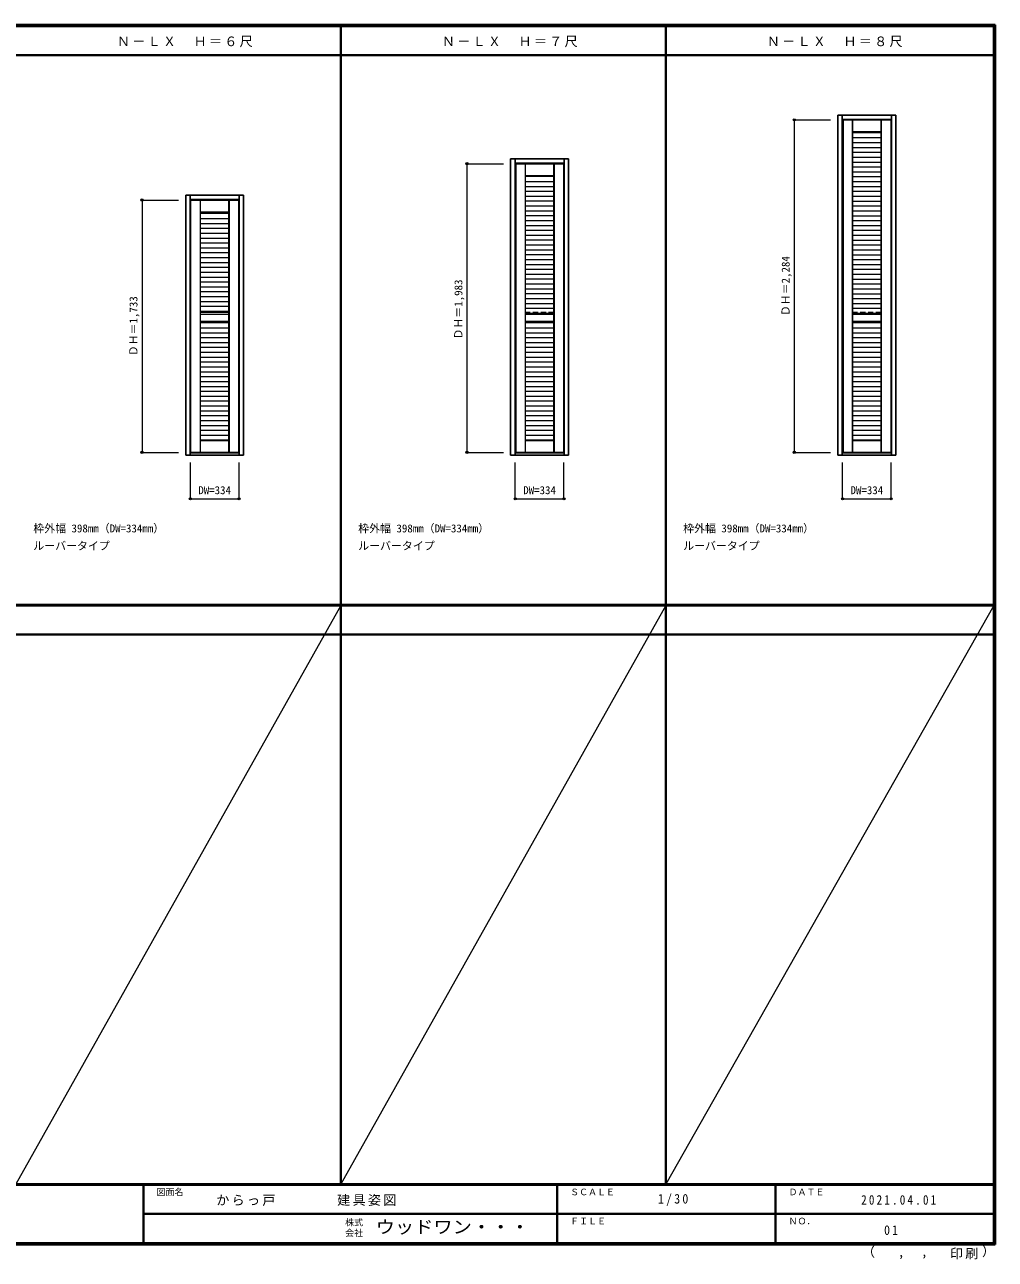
# Model space of a CAD drawing. Units: millimetres, scale not verified. Extents: x -6000 to 5700, y -4307 to 4175.
# Drawn here: x -966 to 5700, y -4307 to 4175 of the extents above; entities that cross this region are included whole.
import ezdxf
from ezdxf.enums import TextEntityAlignment as Align

# ---------------------------------------------------------------- set-up
doc = ezdxf.new("R2010")
doc.units = ezdxf.units.MM
doc.header["$LTSCALE"] = 30
doc.header["$PDMODE"] = 32
doc.header["$PDSIZE"] = 15
doc.linetypes.add('DASHED1', pattern=[1.8, 1.2, -0.6])
for name, color, linetype, lineweight in [('0-2_扉', 3, 'Continuous', 25), ('0-3_仕上げ', 7, 'Continuous', 18), ('0-4_枠', 3, 'Continuous', 25), ('0-B_寸法', 4, 'Continuous', 9), ('0-C_ハッチ', 7, 'Continuous', 18), ('F-1_枠', 6, 'Continuous', 40), ('F-A_文字', 7, 'Continuous', 18)]:
    doc.layers.add(name, color=color, linetype=linetype, lineweight=lineweight)
doc.layers.add('0-A_文字', color=7, linetype='Continuous')
doc.styles.add('ＭＳ ゴシック', font='')
doc.styles.get('ＭＳ ゴシック').set_extended_font_data('MS Gothic')

msp = doc.modelspace()

# ---------------------------------------------------------------- linework, layer by layer
at = {"layer": '0-2_扉'}
for p, q in [((4985.2, 3521), (4985.2, 1237)), ((2403.6, 3220), (2403.6, 1237)), ((2737.6, 3220), (2403.6, 3220)), ((2737.6, 3220), (2737.6, 1237)), ((506, 2970), (506, 1237)), ((506, 1237), (172, 1237)), ((2737.6, 1237), (2403.6, 1237)), ((4985.2, 1237), (4651.2, 1237))]:
    msp.add_line(p, q, dxfattribs=at)
for points in [[(4985.2, 3521), (4651.2, 3521), (4651.2, 1237)], [(506, 2970), (172, 2970), (172, 1237)]]:
    msp.add_lwpolyline(points, dxfattribs=at)
at = {"layer": '0-3_仕上げ'}
for p, q in [((4654.2, 3521), (4654.2, 1237)), ((4719.2, 3521), (4719.2, 1237)), ((4720.2, 1237), (4720.2, 3521)), ((4916.2, 1237), (4916.2, 3521)), ((4917.2, 3521), (4917.2, 1237)), ((4982.2, 3521), (4982.2, 1237)), ((4720.2, 3441), (4916.2, 3441)), ((4916.2, 3438), (4720.2, 3438)), ((2406.6, 3220), (2406.6, 1237)), ((2471.6, 3220), (2471.6, 1237)), ((2472.6, 1237), (2472.6, 3220)), ((2472.6, 3140), (2668.6, 3140)), ((2668.6, 1237), (2668.6, 3220)), ((2669.6, 3220), (2669.6, 1237)), ((2734.6, 3220), (2734.6, 1237)), ((2668.6, 3137), (2472.6, 3137)), ((175, 1237), (175, 2970)), ((240, 2970), (240, 1237)), ((241, 1237), (241, 2970)), ((437, 1237), (437, 2970)), ((438, 2970), (438, 1237)), ((503, 2970), (503, 1237)), ((241, 2890), (437, 2890)), ((437, 2887), (241, 2887)), ((437, 2197), (241, 2197)), ((241, 2187), (437, 2187)), ((241, 2137.59), (437, 2137.59)), ((2472.6, 2187), (2668.6, 2187)), ((2472.6, 2137.59), (2668.6, 2137.59)), ((4720.2, 2187), (4916.2, 2187)), ((4720.2, 2137.59), (4916.2, 2137.59)), ((437, 1320), (241, 1320)), ((437, 1317), (241, 1317)), ((2668.6, 1320), (2472.6, 1320)), ((2668.6, 1317), (2472.6, 1317)), ((4916.2, 1320), (4720.2, 1320)), ((4916.2, 1317), (4720.2, 1317))]:
    msp.add_line(p, q, dxfattribs=at)
at = {"layer": '0-3_仕上げ', "linetype": 'DASHED1'}
for p, q in [((437, 2127), (241, 2127)), ((2668.6, 2197), (2472.6, 2197)), ((2668.6, 2127), (2472.6, 2127)), ((4916.2, 2197), (4720.2, 2197)), ((4916.2, 2127), (4720.2, 2127))]:
    msp.add_line(p, q, dxfattribs=at)
at = {"layer": '0-4_枠'}
for p, q in [((4619.2, 1218), (4619.2, 3554)), ((4619.2, 3554), (5017.2, 3554)), ((4649.2, 1218), (4649.2, 3554)), ((4649.2, 3524), (4987.2, 3524)), ((4987.2, 1218), (4987.2, 3554)), ((5017.2, 1218), (5017.2, 3554)), ((2371.6, 1218), (2371.6, 3253)), ((2371.6, 3253), (2769.6, 3253)), ((2401.6, 1218), (2401.6, 3253)), ((2739.6, 1218), (2739.6, 3253)), ((2769.6, 1218), (2769.6, 3253)), ((2401.6, 3223), (2739.6, 3223)), ((140, 1218), (140, 3003)), ((140, 3003), (538, 3003)), ((170, 1218), (170, 3003)), ((170, 2973), (508, 2973)), ((508, 1218), (508, 3003)), ((538, 1218), (538, 3003)), ((140, 1218), (538, 1218)), ((170, 1233), (508, 1233)), ((2371.6, 1218), (2769.6, 1218)), ((2401.6, 1233), (2739.6, 1233)), ((4619.2, 1218), (5017.2, 1218)), ((4649.2, 1233), (4987.2, 1233))]:
    msp.add_line(p, q, dxfattribs=at)
at = {"layer": '0-B_寸法'}
for p, q in [((4319.2, 3521), (4319.2, 1237)), ((4319.2, 3521), (4569.2, 3521)), ((2071.6, 3220), (2071.6, 1237)), ((2071.6, 3220), (2321.6, 3220)), ((-160, 2970), (-160, 1237)), ((-160, 2970), (90, 2970)), ((-160, 1237), (90, 1237)), ((2071.6, 1237), (2321.6, 1237)), ((4319.2, 1237), (4569.2, 1237)), ((172, 918), (172, 1168)), ((506, 918), (506, 1168)), ((2403.6, 918), (2403.6, 1168)), ((2737.6, 918), (2737.6, 1168)), ((4651.2, 918), (4651.2, 1168)), ((4985.2, 918), (4985.2, 1168)), ((172, 918), (506, 918)), ((2403.6, 918), (2737.6, 918)), ((4651.2, 918), (4985.2, 918))]:
    msp.add_line(p, q, dxfattribs=at)
at = {"layer": '0-B_寸法', "color": 7}
for p in [(4319.2, 3521), (2071.6, 3220), (-160, 2970), (-160, 1237), (2071.6, 1237), (4319.2, 1237), (172, 918), (506, 918), (2403.6, 918), (2737.6, 918), (4651.2, 918), (4985.2, 918)]:
    msp.add_point(p, dxfattribs=at)
at = {"layer": '0-C_ハッチ'}
for p, q in [((4720.2, 3435.04), (4916.2, 3435.04)), ((4720.2, 3398.97), (4916.2, 3398.97)), ((4720.2, 3365.47), (4916.2, 3365.47)), ((4720.2, 3331.97), (4916.2, 3331.97)), ((4720.2, 3298.47), (4916.2, 3298.47)), ((4720.2, 3264.97), (4916.2, 3264.97)), ((4720.2, 3231.47), (4916.2, 3231.47)), ((4720.2, 3197.97), (4916.2, 3197.97)), ((4720.2, 3164.47), (4916.2, 3164.47)), ((2472.6, 3134.04), (2668.6, 3134.04)), ((2472.6, 3097.97), (2668.6, 3097.97)), ((2472.6, 3064.47), (2668.6, 3064.47)), ((4720.2, 3130.97), (4916.2, 3130.97)), ((4720.2, 3097.47), (4916.2, 3097.47)), ((4720.2, 3063.97), (4916.2, 3063.97)), ((2472.6, 3030.97), (2668.6, 3030.97)), ((2472.6, 2997.47), (2668.6, 2997.47)), ((4720.2, 3030.47), (4916.2, 3030.47)), ((4720.2, 2996.97), (4916.2, 2996.97)), ((2472.6, 2963.97), (2668.6, 2963.97)), ((2472.6, 2930.47), (2668.6, 2930.47)), ((2472.6, 2896.97), (2668.6, 2896.97)), ((4720.2, 2963.47), (4916.2, 2963.47)), ((4720.2, 2929.97), (4916.2, 2929.97)), ((4720.2, 2896.47), (4916.2, 2896.47)), ((241, 2879.45), (437, 2879.45)), ((241, 2843.38), (437, 2843.38)), ((241, 2809.88), (437, 2809.88)), ((2472.6, 2863.47), (2668.6, 2863.47)), ((2472.6, 2829.97), (2668.6, 2829.97)), ((4720.2, 2862.97), (4916.2, 2862.97)), ((4720.2, 2829.47), (4916.2, 2829.47)), ((241, 2776.38), (437, 2776.38)), ((241, 2742.88), (437, 2742.88)), ((2472.6, 2796.47), (2668.6, 2796.47)), ((2472.6, 2762.97), (2668.6, 2762.97)), ((2472.6, 2729.47), (2668.6, 2729.47)), ((4720.2, 2795.97), (4916.2, 2795.97)), ((4720.2, 2762.47), (4916.2, 2762.47)), ((4720.2, 2728.97), (4916.2, 2728.97)), ((241, 2709.38), (437, 2709.38)), ((241, 2675.88), (437, 2675.88)), ((241, 2642.38), (437, 2642.38)), ((2472.6, 2695.97), (2668.6, 2695.97)), ((2472.6, 2662.47), (2668.6, 2662.47)), ((4720.2, 2695.47), (4916.2, 2695.47)), ((4720.2, 2661.97), (4916.2, 2661.97)), ((241, 2608.88), (437, 2608.88)), ((241, 2575.38), (437, 2575.38)), ((2472.6, 2628.97), (2668.6, 2628.97)), ((2472.6, 2595.47), (2668.6, 2595.47)), ((2472.6, 2561.97), (2668.6, 2561.97)), ((4720.2, 2628.47), (4916.2, 2628.47)), ((4720.2, 2594.97), (4916.2, 2594.97)), ((4720.2, 2561.47), (4916.2, 2561.47)), ((241, 2541.88), (437, 2541.88)), ((241, 2508.38), (437, 2508.38)), ((241, 2474.88), (437, 2474.88)), ((2472.6, 2528.47), (2668.6, 2528.47)), ((2472.6, 2494.97), (2668.6, 2494.97)), ((2472.6, 2461.47), (2668.6, 2461.47)), ((4720.2, 2527.97), (4916.2, 2527.97)), ((4720.2, 2494.47), (4916.2, 2494.47)), ((4720.2, 2460.97), (4916.2, 2460.97)), ((241, 2441.38), (437, 2441.38)), ((241, 2407.88), (437, 2407.88)), ((2472.6, 2427.97), (2668.6, 2427.97)), ((2472.6, 2394.47), (2668.6, 2394.47)), ((4720.2, 2427.47), (4916.2, 2427.47)), ((4720.2, 2393.97), (4916.2, 2393.97)), ((241, 2374.38), (437, 2374.38)), ((241, 2340.88), (437, 2340.88)), ((241, 2307.38), (437, 2307.38)), ((2472.6, 2360.97), (2668.6, 2360.97)), ((2472.6, 2327.47), (2668.6, 2327.47)), ((2472.6, 2293.97), (2668.6, 2293.97)), ((4720.2, 2360.47), (4916.2, 2360.47)), ((4720.2, 2326.97), (4916.2, 2326.97)), ((4720.2, 2293.47), (4916.2, 2293.47)), ((241, 2273.88), (437, 2273.88)), ((241, 2240.38), (437, 2240.38)), ((241, 2206.88), (437, 2206.88)), ((2472.6, 2260.47), (2668.6, 2260.47)), ((2472.6, 2226.97), (2668.6, 2226.97)), ((4720.2, 2259.97), (4916.2, 2259.97)), ((4720.2, 2226.47), (4916.2, 2226.47)), ((241, 2128.54), (437, 2128.54)), ((2472.6, 2193.47), (2668.6, 2193.47)), ((2472.6, 2128.54), (2668.6, 2128.54)), ((4720.2, 2192.97), (4916.2, 2192.97)), ((4720.2, 2128.54), (4916.2, 2128.54)), ((241, 2092.47), (437, 2092.47)), ((241, 2058.97), (437, 2058.97)), ((2472.6, 2092.47), (2668.6, 2092.47)), ((2472.6, 2058.97), (2668.6, 2058.97)), ((4720.2, 2092.47), (4916.2, 2092.47)), ((4720.2, 2058.97), (4916.2, 2058.97)), ((241, 2025.47), (437, 2025.47)), ((241, 1991.97), (437, 1991.97)), ((241, 1958.47), (437, 1958.47)), ((2472.6, 2025.47), (2668.6, 2025.47)), ((2472.6, 1991.97), (2668.6, 1991.97)), ((2472.6, 1958.47), (2668.6, 1958.47)), ((4720.2, 2025.47), (4916.2, 2025.47)), ((4720.2, 1991.97), (4916.2, 1991.97)), ((4720.2, 1958.47), (4916.2, 1958.47)), ((241, 1924.97), (437, 1924.97)), ((241, 1891.47), (437, 1891.47)), ((2472.6, 1924.97), (2668.6, 1924.97)), ((2472.6, 1891.47), (2668.6, 1891.47)), ((4720.2, 1924.97), (4916.2, 1924.97)), ((4720.2, 1891.47), (4916.2, 1891.47)), ((241, 1857.97), (437, 1857.97)), ((241, 1824.47), (437, 1824.47)), ((241, 1790.97), (437, 1790.97)), ((2472.6, 1857.97), (2668.6, 1857.97)), ((2472.6, 1824.47), (2668.6, 1824.47)), ((2472.6, 1790.97), (2668.6, 1790.97)), ((4720.2, 1857.97), (4916.2, 1857.97)), ((4720.2, 1824.47), (4916.2, 1824.47)), ((4720.2, 1790.97), (4916.2, 1790.97)), ((241, 1757.47), (437, 1757.47)), ((241, 1723.97), (437, 1723.97)), ((2472.6, 1757.47), (2668.6, 1757.47)), ((2472.6, 1723.97), (2668.6, 1723.97)), ((4720.2, 1757.47), (4916.2, 1757.47)), ((4720.2, 1723.97), (4916.2, 1723.97)), ((241, 1690.47), (437, 1690.47)), ((241, 1656.97), (437, 1656.97)), ((241, 1623.47), (437, 1623.47)), ((2472.6, 1690.47), (2668.6, 1690.47)), ((2472.6, 1656.97), (2668.6, 1656.97)), ((2472.6, 1623.47), (2668.6, 1623.47)), ((4720.2, 1690.47), (4916.2, 1690.47)), ((4720.2, 1656.97), (4916.2, 1656.97)), ((4720.2, 1623.47), (4916.2, 1623.47)), ((241, 1589.97), (437, 1589.97)), ((241, 1556.47), (437, 1556.47)), ((2472.6, 1589.97), (2668.6, 1589.97)), ((2472.6, 1556.47), (2668.6, 1556.47)), ((4720.2, 1589.97), (4916.2, 1589.97)), ((4720.2, 1556.47), (4916.2, 1556.47)), ((241, 1522.97), (437, 1522.97)), ((241, 1489.47), (437, 1489.47)), ((241, 1455.97), (437, 1455.97)), ((2472.6, 1522.97), (2668.6, 1522.97)), ((2472.6, 1489.47), (2668.6, 1489.47)), ((2472.6, 1455.97), (2668.6, 1455.97)), ((4720.2, 1522.97), (4916.2, 1522.97)), ((4720.2, 1489.47), (4916.2, 1489.47)), ((4720.2, 1455.97), (4916.2, 1455.97)), ((241, 1422.47), (437, 1422.47)), ((241, 1388.97), (437, 1388.97)), ((2472.6, 1422.47), (2668.6, 1422.47)), ((2472.6, 1388.97), (2668.6, 1388.97)), ((4720.2, 1422.47), (4916.2, 1422.47)), ((4720.2, 1388.97), (4916.2, 1388.97)), ((241, 1355.47), (437, 1355.47)), ((241, 1321.97), (437, 1321.97)), ((2472.6, 1355.47), (2668.6, 1355.47)), ((2472.6, 1321.97), (2668.6, 1321.97)), ((4720.2, 1355.47), (4916.2, 1355.47)), ((4720.2, 1321.97), (4916.2, 1321.97))]:
    msp.add_line(p, q, dxfattribs=at)
at = {"layer": 'F-1_枠'}
for p, q in [((-6000, 4175), (5700, 4175)), ((-6000, 4170), (5700, 4170)), ((-6000, 4165), (5700, 4165)), ((1204.8, 4165), (1204.8, -3790)), ((3436.4, 4165), (3436.4, -3790)), ((5690, 4175), (5690, -4205)), ((5695, 4175), (5695, -4205)), ((5700, 4175), (5700, -4205)), ((-6000, 3965), (5700, 3965)), ((-5990, 190.5), (5690, 190.5)), ((-5990, 187.5), (5690, 187.5)), ((-5990, 184.5), (5690, 184.5)), ((-5990, -15.5), (5690, -15.5)), ((5700, -3790), (-6000, -3790)), ((5700, -3795), (-6000, -3795)), ((-150, -3795), (-150, -4195)), ((2690, -3795), (2690, -4195)), ((4190, -3795), (4190, -4195)), ((-150, -3995), (5690, -3995.01)), ((5700, -4195), (-6000, -4195)), ((5700, -4200), (-6000, -4200)), ((5700, -4205), (-6000, -4205))]:
    msp.add_line(p, q, dxfattribs=at)
at = {"layer": 'F-A_文字'}
for p, q in [((1204.8, 184.5), (-1026.8, -3790)), ((3436.4, 184.5), (1204.8, -3790)), ((5690, 184.5), (3436.4, -3790))]:
    msp.add_line(p, q, dxfattribs=at)

# ---------------------------------------------------------------- texts
at = {"layer": '0-A_文字', "style": 'ＭＳ ゴシック'}
for s, p in [('枠外幅 398mm（DW=334mm）', (-906.8, 670.5)), ('枠外幅 398mm（DW=334mm）', (1324.8, 670.5)), ('枠外幅 398mm（DW=334mm）', (3556.4, 670.5)), ('ルーバータイプ', (-906.8, 550.5)), ('ルーバータイプ', (1324.8, 550.5)), ('ルーバータイプ', (3556.4, 550.5))]:
    msp.add_text(s, height=54.99, dxfattribs=at).set_placement(p, align=Align.BOTTOM_LEFT)
at = {"layer": '0-A_文字', "char_height": 65.98, "attachment_point": 7, "style": 'ＭＳ ゴシック'}
for s, insert in [('\\T1.17;Ｎ－ＬＸ\u3000Ｈ＝６尺', (-332.2, 4020)), ('\\T1.17;Ｎ－ＬＸ\u3000Ｈ＝７尺', (1899.4, 4020)), ('\\T1.17;Ｎ－ＬＸ\u3000Ｈ＝８尺', (4131, 4020))]:
    msp.add_mtext(s, dxfattribs=dict(at, insert=insert))
at = {"layer": '0-B_寸法', "color": 7, "style": 'ＭＳ ゴシック'}
for s, p in [('ＤＨ＝2,284', (4304.2, 2172.75)), ('ＤＨ＝1,983', (2056.6, 2012.25)), ('ＤＨ＝1,733', (-175, 1897.25))]:
    msp.add_text(s, height=54.99, rotation=90, dxfattribs=at).set_placement(p, align=Align.BOTTOM_LEFT)
for p in [(226.5, 933), (2458.1, 933), (4705.7, 933)]:
    msp.add_text('DW=334', height=54.99, dxfattribs=at).set_placement(p, align=Align.BOTTOM_LEFT)
at = {"layer": 'F-A_文字', "style": 'ＭＳ ゴシック'}
for s, height, p in [('図面名', 43.99, (-60, -3880)), ('ＳＣＡＬＥ', 43.99, (2780, -3880)), ('ＤＡＴＥ', 43.99, (4280, -3880)), ('株式', 43.99, (1235, -4089)), ('ＦＩＬＥ', 43.99, (2780, -4080)), ('ＮＯ．', 43.99, (4280, -4080)), ('会社', 43.99, (1235, -4161)), ('（', 65.98, (4784.03, -4308.31)), ('）', 65.98, (5608.4, -4304.13)), (',', 65.98, (5031.28, -4308.31)), (',', 65.98, (5190.2, -4305.53))]:
    msp.add_text(s, height=height, dxfattribs=at).set_placement(p, align=Align.BOTTOM_LEFT)
at = {"layer": 'F-A_文字', "style": 'ＭＳ ゴシック', "width": 1.1}
msp.add_text('ウッドワン・・・', height=87.98, dxfattribs=at).set_placement((1445, -4155), align=Align.BOTTOM_LEFT)
at = {"layer": 'F-A_文字', "char_height": 65.98, "attachment_point": 7, "style": 'ＭＳ ゴシック'}
for s, insert in [('\\T1.17;からっ戸', (350, -3940.79)), ('\\T1.17;建具姿図', (1180.42, -3940)), ('\\T1.38;\\W0.9;1/30', (3383.75, -3940)), ('\\T1.39;\\W0.85;2021.04.01', (4778.75, -3932.5)), ('\\T1.36;\\W0.9;01', (4936.25, -4140)), ('\\T1.17;印刷', (5388.15, -4306.92))]:
    msp.add_mtext(s, dxfattribs=dict(at, insert=insert))

doc.saveas('drawing.dxf')
